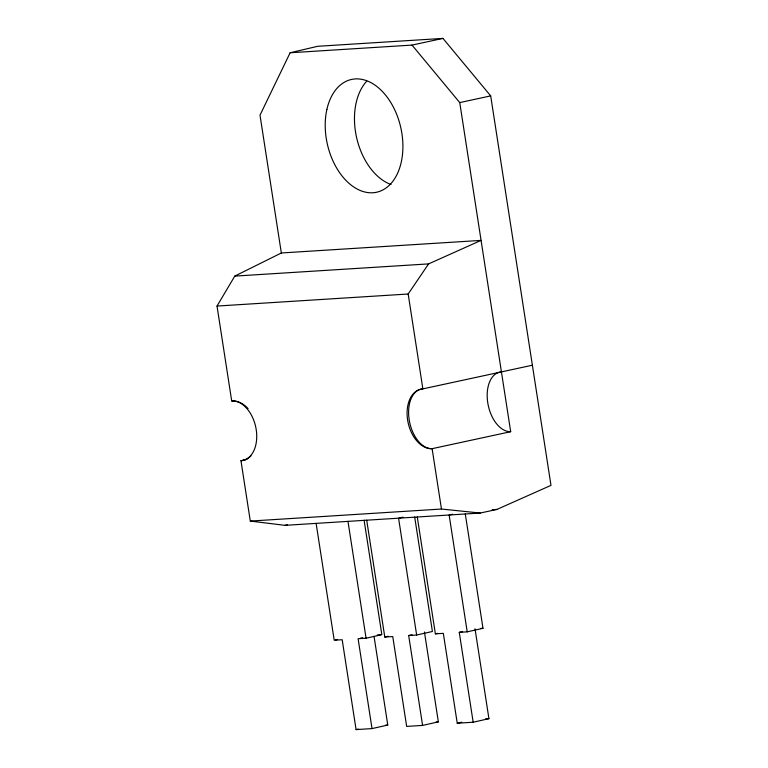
<?xml version="1.0" encoding="UTF-8"?>
<svg xmlns="http://www.w3.org/2000/svg" width="768" height="768" viewBox="0 0 768 768"><rect width="100%" height="100%" fill="white"/><g stroke="black" fill="none" stroke-linecap="round" stroke-linejoin="round"><path stroke-width="1.15" d="M290.122 52.771L260.006 115.171L281.338 252.979L234.778 276.106L217.018 306.058L231.696 400.925A30.346 19.766 77.3 0 1 256.205 429.571A30.346 19.766 77.3 0 1 240.96 460.723L250.301 521.078L285.034 525.341L480.221 513.043L496.886 509.443L550.982 485.366L490.694 95.894L442.963 38.4L317.693 46.291L290.122 52.771L412.013 45.091L442.963 38.4M480.221 513.043L441.466 509.03L432.115 448.675A30.326 18.221 77.8 0 1 409.171 419.693A30.326 18.221 77.8 0 1 422.87 388.896L408.173 294.01L428.592 263.894L481.075 240.394L281.338 252.979M246.787 459.35L240.96 460.723A30.326 21.206 76.8 0 0 250.944 455.894M285.034 525.341L287.318 524.803M403.066 517.171L398.563 518.189L416.65 635.03L432.403 631.488L414.682 517.008M452.515 514.243L449.136 515.002L467.222 631.843L482.986 628.301L465.264 513.811M335.338 639.974L337.584 639.466M360.355 638.208L362.602 637.709M374.045 636.355L387.773 725.05L372.019 728.592L358.099 638.717L366.067 638.218L381.83 634.675L364.099 520.195M366.701 520.195L384.787 637.037L388.166 636.278M424.435 631.987L438.355 721.862L422.592 725.405L408.682 635.53L412.061 634.771M417.274 517.008L435.37 633.85L437.616 633.341M475.018 628.8L488.928 718.675L473.174 722.218L459.264 632.342L462.634 631.584M316.118 523.382L334.205 640.224L342.173 639.725L356.083 729.6L358.339 729.091M435.37 633.85L443.328 633.35L457.248 723.226L461.75 722.208M412.013 45.091L459.744 102.586L490.694 95.894M532.387 365.213L422.861 388.877A30.346 19.766 77.3 0 0 407.616 420.029A30.346 19.766 77.3 0 0 432.115 448.675L510.691 431.693L459.744 102.586M234.778 276.106L428.592 263.894M217.018 306.058L408.173 294.01M250.301 521.078L441.466 509.03M492.154 509.741L496.886 509.443M377.27 634.963L380.688 634.742M480.71 628.445L482.986 628.301M384.787 637.037L392.755 636.538L406.666 726.413L422.592 725.405M408.682 635.53L416.65 635.03M459.264 632.342L467.222 631.843M385.498 725.194L387.773 725.05M436.08 722.006L438.355 721.862M485.52 718.896L488.928 718.675M356.083 729.6L372.019 728.592M457.248 723.226L473.174 722.218M347.981 521.376L366.067 638.218M231.706 400.944A30.326 21.206 76.8 0 1 248.064 408.586M510.691 431.674A30.326 18.221 77.8 0 1 487.747 402.71A30.326 18.221 77.8 0 1 501.437 371.923M391.027 184.522A57.782 37.642 77.3 0 1 356.774 138.326A57.782 37.642 77.3 0 1 366.768 81.158M326.88 109.44A57.782 37.642 77.3 0 0 372.864 192.758A57.782 37.642 77.3 0 0 392.41 105.312A57.782 37.642 77.3 0 0 326.88 109.44"/></g></svg>
